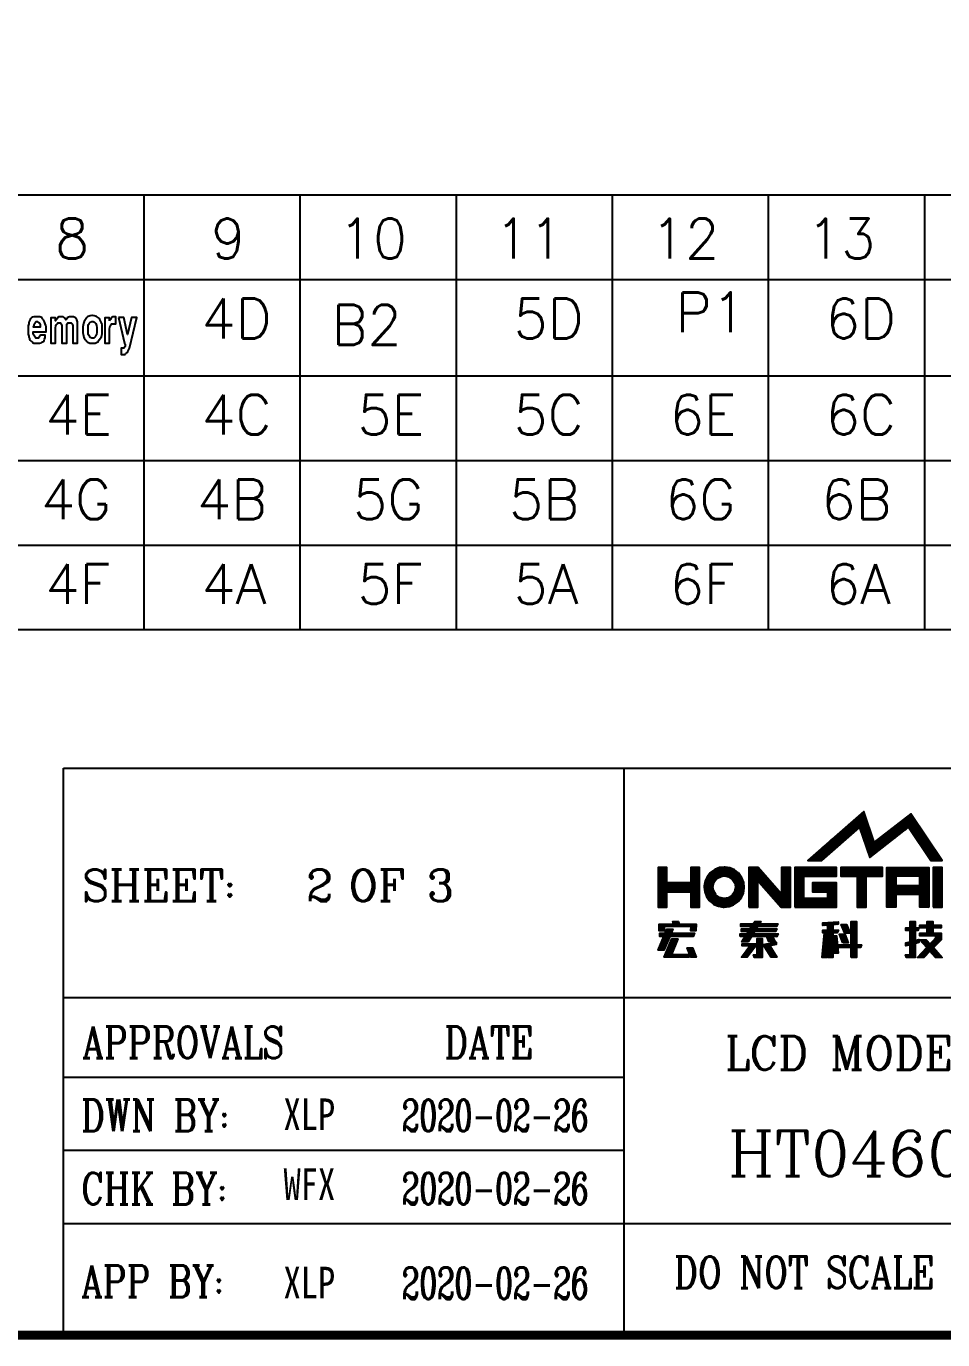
# Model space of a CAD drawing. Header units: inches. Extents: x -1849 to -1456, y -1004 to -896.
# Drawn here: x -1608.9 to -1586.15, y -1003.48 to -970.9 of the extents above; entities that cross this region are included whole.
import ezdxf

# ---------------------------------------------------------------- set-up
doc = ezdxf.new("R2010")
doc.units = ezdxf.units.IN
doc.header["$MEASUREMENT"] = 0
doc.layers.add('dim', color=3, linetype='Continuous')
doc.layers.add('SPEC', color=2, linetype='Continuous')
doc.styles.add('ROMANC', font='romanc')
doc.styles.add('romans', font='romans.shx')
doc.styles.add('宋体', font='')
doc.styles.get('宋体').set_extended_font_data('SimSun')

# ---------------------------------------------------------------- blocks, each defined once
blk = doc.blocks.new('A')
at = {"layer": 'SPEC'}
h = blk.add_hatch(dxfattribs=at)
h.set_pattern_fill('ANSI31', color=22, scale=0.2, style=0)
h.set_pattern_definition([(45, (711.14889, 9.89578), (-0.0176776695, 0.0176776695), [])])
h.paths.add_polyline_path([(76.982, 14.723), (78.148, 15.738), (78.468, 14.813), (79.67, 15.75), (80.364, 14.723), (80.71, 14.723), (79.736, 16.164), (78.607, 15.285), (78.28, 16.234), (76.544, 14.723)])
h = blk.add_hatch(dxfattribs=at)
h.set_pattern_fill('ANSI31', color=5, scale=0.2, style=0)
h.set_pattern_definition([(45, (711.14889, 9.89578), (-0.0176776695, 0.0176776695), [])])
h.paths.add_polyline_path([(78.078, 14.231), (78.078, 13.27), (78.352, 13.27), (78.352, 14.231), (78.859, 14.231), (78.859, 14.505), (77.571, 14.505), (77.571, 14.231)])
h.paths.add_polyline_path([(79.272, 13.941), (80.023, 13.941), (80.023, 14.231), (79.272, 14.231)], flags=16)
h.paths.add_polyline_path([(80.295, 13.27), (80.023, 13.27), (80.023, 13.668), (79.272, 13.668), (79.272, 13.27), (78.999, 13.27), (78.999, 14.505), (80.295, 14.505)])
h.paths.add_polyline_path([(74.715, 13.27), (74.99, 13.27), (74.99, 14.101), (75.041, 14.043), (75.714, 13.27), (76.003, 13.27), (76.003, 14.505), (75.728, 14.505), (75.728, 13.672), (75.002, 14.505), (74.715, 14.505)])
h.paths.add_polyline_path([(76.143, 13.27), (77.431, 13.27), (77.431, 14.025), (76.687, 14.025), (76.687, 13.75), (77.156, 13.75), (77.156, 13.545), (76.418, 13.545), (76.418, 14.231), (77.431, 14.231), (77.431, 14.505), (76.143, 14.505)])
h.paths.add_polyline_path([(80.435, 13.27), (80.71, 13.27), (80.71, 14.505), (80.435, 14.505)])
h.paths.add_polyline_path([(73.617, 13.793), (73.602, 13.893), (73.634, 14.039), (73.705, 14.14), (73.721, 14.156), (73.722, 14.156), (73.853, 14.228), (73.953, 14.243), (74.099, 14.21), (74.183, 14.156), (74.184, 14.156), (74.2, 14.14), (74.281, 14.014), (74.303, 13.893), (74.27, 13.746), (74.2, 13.645), (74.074, 13.564), (73.953, 13.542), (73.806, 13.574), (73.705, 13.645), (73.689, 13.661), (73.689, 13.662)], flags=16)
h.paths.add_polyline_path([(73.519, 14.339), (73.513, 14.332), (73.419, 14.213), (73.358, 14.075), (73.331, 13.926), (73.33, 13.893), (73.348, 13.743), (73.402, 13.601), (73.489, 13.478), (73.506, 13.459), (73.506, 13.459), (73.513, 13.453), (73.632, 13.359), (73.77, 13.298), (73.919, 13.271), (73.953, 13.27), (74.102, 13.288), (74.244, 13.342), (74.367, 13.429), (74.392, 13.453), (74.486, 13.571), (74.547, 13.709), (74.574, 13.858), (74.575, 13.893), (74.556, 14.042), (74.502, 14.183), (74.416, 14.307), (74.392, 14.332), (74.386, 14.339), (74.386, 14.339), (74.266, 14.43), (74.127, 14.49), (73.978, 14.514), (73.953, 14.515), (73.803, 14.497), (73.661, 14.443), (73.538, 14.356), (73.519, 14.339)])
h.paths.add_polyline_path([(72.915, 14.025), (72.177, 14.025), (72.177, 14.505), (71.902, 14.505), (71.902, 13.27), (72.177, 13.27), (72.177, 13.75), (72.915, 13.75), (72.915, 13.27), (73.19, 13.27), (73.19, 14.505), (72.915, 14.505)])
h.paths.add_polyline_path([(72.312, 11.802), (72.881, 11.802), (72.801, 12.011), (72.973, 12.011), (73.087, 11.717), (72.914, 11.717), (72.888, 11.784), (72.857, 11.717), (72.09, 11.717), (72.327, 12.295), (72.515, 12.295)])
h.paths.add_polyline_path([(72.08, 12.362), (71.954, 12.362), (71.954, 12.465), (72.124, 12.465), (72.176, 12.588), (72.355, 12.588), (72.303, 12.465), (73.028, 12.465), (72.989, 12.362), (72.26, 12.362), (72.083, 11.943), (71.902, 11.943)])
h.paths.add_polyline_path([(72.382, 12.749), (72.356, 12.823), (72.532, 12.823), (72.557, 12.749), (73.083, 12.749), (73.069, 12.534), (72.919, 12.534), (72.931, 12.668), (72.086, 12.668), (72.086, 12.539), (71.932, 12.539), (71.932, 12.749)])
h.paths.add_polyline_path([(74.448, 12.361), (74.448, 12.446), (74.658, 12.446), (74.702, 12.516), (74.49, 12.516), (74.49, 12.603), (74.756, 12.603), (74.801, 12.674), (74.463, 12.674), (74.463, 12.759), (74.855, 12.759), (74.898, 12.827), (75.091, 12.827), (75.048, 12.759), (75.613, 12.759), (75.572, 12.674), (74.993, 12.674), (74.948, 12.603), (75.586, 12.603), (75.546, 12.516), (74.895, 12.516), (74.85, 12.446), (75.628, 12.446), (75.589, 12.361), (75.452, 12.361), (75.523, 12.211), (75.341, 12.211), (75.269, 12.361), (74.797, 12.361), (74.693, 12.198), (74.501, 12.198), (74.604, 12.361)])
h.paths.add_polyline_path([(74.979, 12.13), (74.669, 11.717), (74.49, 11.717), (74.747, 12.07), (74.512, 12.07), (74.512, 12.14), (74.979, 12.14), (74.979, 12.296), (75.125, 12.296), (75.125, 11.715), (74.887, 11.715), (74.856, 11.793), (74.979, 11.793)])
h.paths.add_polyline_path([(75.363, 12.072), (75.585, 11.717), (75.41, 11.717), (75.156, 12.115), (75.562, 12.191), (75.562, 12.115)])
h.paths.add_polyline_path([(77.162, 12.712), (77.013, 12.701), (77.013, 12.788), (77.491, 12.822), (77.491, 12.742), (77.319, 12.726), (77.319, 12.558), (77.496, 12.558), (77.459, 12.473), (77.319, 12.473), (77.319, 12.384), (77.434, 12.384), (77.482, 11.842), (77.346, 11.842), (77.319, 12.187), (77.319, 11.714), (77.162, 11.714), (77.162, 12.077), (77.124, 11.714), (76.99, 11.714), (77.065, 12.473), (77.013, 12.473), (77.013, 12.558), (77.162, 12.558)])
h.paths.add_polyline_path([(77.888, 11.714), (77.888, 12.023), (77.49, 12.023), (77.49, 12.108), (77.888, 12.108), (77.888, 12.824), (78.055, 12.824), (78.055, 12.108), (78.212, 12.108), (78.176, 12.023), (78.055, 12.023), (78.055, 11.714)])
h.paths.add_polyline_path([(77.689, 12.471), (77.58, 12.733), (77.747, 12.733), (77.856, 12.471)], flags=17)
h.paths.add_polyline_path([(77.634, 12.169), (77.527, 12.43), (77.693, 12.43), (77.801, 12.169)], flags=17)
h.paths.add_polyline_path([(80.423, 12.627), (80.423, 12.463), (80.681, 12.463), (80.681, 12.262), (80.44, 12.018), (80.71, 11.716), (80.506, 11.716), (80.332, 11.91), (80.141, 11.716), (79.949, 11.716), (80.234, 12.018), (80.016, 12.262), (80.221, 12.262), (80.339, 12.13), (80.518, 12.322), (80.518, 12.383), (80.016, 12.383), (80.016, 12.463), (80.249, 12.463), (80.249, 12.627), (80.016, 12.627), (80.016, 12.711), (80.249, 12.711), (80.249, 12.824), (80.423, 12.824), (80.423, 12.711), (80.681, 12.711), (80.681, 12.627)])
h.paths.add_polyline_path([(79.876, 12.631), (79.991, 12.631), (79.962, 12.55), (79.876, 12.55), (79.876, 12.239), (79.984, 12.268), (79.984, 12.175), (79.876, 12.146), (79.876, 11.716), (79.603, 11.716), (79.573, 11.796), (79.716, 11.796), (79.716, 12.108), (79.586, 12.074), (79.586, 12.163), (79.716, 12.197), (79.716, 12.55), (79.586, 12.55), (79.586, 12.631), (79.716, 12.631), (79.716, 12.824), (79.876, 12.824)])
for p, q in [((53.452, 17.581), (114.8, 17.581)), ((53.452, 17.581), (114.8, 17.581)), ((53.452, 0), (53.452, 17.581)), ((70.848, 0), (70.848, 17.581)), ((53.452, 10.469), (114.8, 10.469)), ((53.452, 8.002), (70.848, 8.002)), ((53.452, 5.735), (70.848, 5.735)), ((53.452, 3.467), (101.245, 3.467))]:
    blk.add_line(p, q, dxfattribs=at)
at = {"layer": 'SPEC', "const_width": 0.28}
blk.add_lwpolyline([(0, 0), (0, 81.172), (114.799, 81.173), (114.8, 0), (0, 0)], dxfattribs=at)
at = {"layer": 'SPEC', "color": 22}
blk.add_lwpolyline([(76.982, 14.723), (78.148, 15.738), (78.468, 14.813), (79.67, 15.75), (80.364, 14.723), (80.71, 14.723), (79.736, 16.164), (78.607, 15.285), (78.28, 16.234), (76.544, 14.723)], close=True, dxfattribs=at)
at = {"layer": 'SPEC', "color": 5}
for points in [[(72.915, 14.025), (72.177, 14.025), (72.177, 14.505), (71.902, 14.505), (71.902, 13.27), (72.177, 13.27), (72.177, 13.75), (72.915, 13.75), (72.915, 13.27), (73.19, 13.27), (73.19, 14.505), (72.915, 14.505)], [(73.519, 14.339), (73.513, 14.332), (73.419, 14.213), (73.358, 14.075), (73.331, 13.926), (73.33, 13.893), (73.348, 13.743), (73.402, 13.601), (73.489, 13.478), (73.506, 13.459), (73.506, 13.459), (73.513, 13.453), (73.632, 13.359), (73.77, 13.298), (73.919, 13.271), (73.953, 13.27), (74.102, 13.288), (74.244, 13.342), (74.367, 13.429), (74.392, 13.453), (74.486, 13.571), (74.547, 13.709), (74.574, 13.858), (74.575, 13.893), (74.556, 14.042), (74.502, 14.183), (74.416, 14.307), (74.392, 14.332), (74.386, 14.339), (74.386, 14.339), (74.266, 14.43), (74.127, 14.49), (73.978, 14.514), (73.953, 14.515), (73.803, 14.497), (73.661, 14.443), (73.538, 14.356), (73.519, 14.339)], [(74.715, 13.27), (74.99, 13.27), (74.99, 14.101), (75.041, 14.043), (75.714, 13.27), (76.003, 13.27), (76.003, 14.505), (75.728, 14.505), (75.728, 13.672), (75.002, 14.505), (74.715, 14.505)], [(76.143, 13.27), (77.431, 13.27), (77.431, 14.025), (76.687, 14.025), (76.687, 13.75), (77.156, 13.75), (77.156, 13.545), (76.418, 13.545), (76.418, 14.231), (77.431, 14.231), (77.431, 14.505), (76.143, 14.505)], [(78.078, 14.231), (78.078, 13.27), (78.352, 13.27), (78.352, 14.231), (78.859, 14.231), (78.859, 14.505), (77.571, 14.505), (77.571, 14.231)], [(80.295, 13.27), (80.023, 13.27), (80.023, 13.668), (79.272, 13.668), (79.272, 13.27), (78.999, 13.27), (78.999, 14.505), (80.295, 14.505)], [(80.435, 13.27), (80.71, 13.27), (80.71, 14.505), (80.435, 14.505)], [(73.617, 13.793), (73.602, 13.893), (73.634, 14.039), (73.705, 14.14), (73.721, 14.156), (73.722, 14.156), (73.853, 14.228), (73.953, 14.243), (74.099, 14.21), (74.183, 14.156), (74.184, 14.156), (74.2, 14.14), (74.281, 14.014), (74.303, 13.893), (74.27, 13.746), (74.2, 13.645), (74.074, 13.564), (73.953, 13.542), (73.806, 13.574), (73.705, 13.645), (73.689, 13.661), (73.689, 13.662)], [(79.272, 13.941), (80.023, 13.941), (80.023, 14.231), (79.272, 14.231)], [(72.382, 12.749), (72.356, 12.823), (72.532, 12.823), (72.557, 12.749), (73.083, 12.749), (73.069, 12.534), (72.919, 12.534), (72.931, 12.668), (72.086, 12.668), (72.086, 12.539), (71.932, 12.539), (71.932, 12.749)], [(74.448, 12.361), (74.448, 12.446), (74.658, 12.446), (74.702, 12.516), (74.49, 12.516), (74.49, 12.603), (74.756, 12.603), (74.801, 12.674), (74.463, 12.674), (74.463, 12.759), (74.855, 12.759), (74.898, 12.827), (75.091, 12.827), (75.048, 12.759), (75.613, 12.759), (75.572, 12.674), (74.993, 12.674), (74.948, 12.603), (75.586, 12.603), (75.546, 12.516), (74.895, 12.516), (74.85, 12.446), (75.628, 12.446), (75.589, 12.361), (75.452, 12.361), (75.523, 12.211), (75.341, 12.211), (75.269, 12.361), (74.797, 12.361), (74.693, 12.198), (74.501, 12.198), (74.604, 12.361)], [(77.162, 12.712), (77.013, 12.701), (77.013, 12.788), (77.491, 12.822), (77.491, 12.742), (77.319, 12.726), (77.319, 12.558), (77.496, 12.558), (77.459, 12.473), (77.319, 12.473), (77.319, 12.384), (77.434, 12.384), (77.482, 11.842), (77.346, 11.842), (77.319, 12.187), (77.319, 11.714), (77.162, 11.714), (77.162, 12.077), (77.124, 11.714), (76.99, 11.714), (77.065, 12.473), (77.013, 12.473), (77.013, 12.558), (77.162, 12.558)], [(77.888, 11.714), (77.888, 12.023), (77.49, 12.023), (77.49, 12.108), (77.888, 12.108), (77.888, 12.824), (78.055, 12.824), (78.055, 12.108), (78.212, 12.108), (78.176, 12.023), (78.055, 12.023), (78.055, 11.714)], [(77.689, 12.471), (77.58, 12.733), (77.747, 12.733), (77.856, 12.471)], [(79.876, 12.631), (79.991, 12.631), (79.962, 12.55), (79.876, 12.55), (79.876, 12.239), (79.984, 12.268), (79.984, 12.175), (79.876, 12.146), (79.876, 11.716), (79.603, 11.716), (79.573, 11.796), (79.716, 11.796), (79.716, 12.108), (79.586, 12.074), (79.586, 12.163), (79.716, 12.197), (79.716, 12.55), (79.586, 12.55), (79.586, 12.631), (79.716, 12.631), (79.716, 12.824), (79.876, 12.824)], [(80.423, 12.627), (80.423, 12.463), (80.681, 12.463), (80.681, 12.262), (80.44, 12.018), (80.71, 11.716), (80.506, 11.716), (80.332, 11.91), (80.141, 11.716), (79.949, 11.716), (80.234, 12.018), (80.016, 12.262), (80.221, 12.262), (80.339, 12.13), (80.518, 12.322), (80.518, 12.383), (80.016, 12.383), (80.016, 12.463), (80.249, 12.463), (80.249, 12.627), (80.016, 12.627), (80.016, 12.711), (80.249, 12.711), (80.249, 12.824), (80.423, 12.824), (80.423, 12.711), (80.681, 12.711), (80.681, 12.627)], [(72.08, 12.362), (71.954, 12.362), (71.954, 12.465), (72.124, 12.465), (72.176, 12.588), (72.355, 12.588), (72.303, 12.465), (73.028, 12.465), (72.989, 12.362), (72.26, 12.362), (72.083, 11.943), (71.902, 11.943)], [(72.312, 11.802), (72.881, 11.802), (72.801, 12.011), (72.973, 12.011), (73.087, 11.717), (72.914, 11.717), (72.888, 11.784), (72.857, 11.717), (72.09, 11.717), (72.327, 12.295), (72.515, 12.295)], [(74.979, 12.13), (74.669, 11.717), (74.49, 11.717), (74.747, 12.07), (74.512, 12.07), (74.512, 12.14), (74.979, 12.14), (74.979, 12.296), (75.125, 12.296), (75.125, 11.715), (74.887, 11.715), (74.856, 11.793), (74.979, 11.793)], [(77.634, 12.169), (77.527, 12.43), (77.693, 12.43), (77.801, 12.169)], [(75.363, 12.072), (75.585, 11.717), (75.41, 11.717), (75.156, 12.115), (75.562, 12.191), (75.562, 12.115)]]:
    blk.add_lwpolyline(points, close=True, dxfattribs=at)
at = {"layer": 'SPEC', "style": 'ROMANC'}
for s, p in [('SHEET:', (54.032, 13.454)), ('   OF 3', (60.096, 13.454))]:
    blk.add_text(s, height=0.9813, dxfattribs=at).set_placement(p)
at = {"layer": 'SPEC'}
for s, height, style, width, p in [('APPROVALS', 0.9813, 'ROMANC', 0.8, (54.038, 8.589)), ('DATE', 0.9813, 'ROMANC', 0.8, (65.27, 8.589)), ('LCD MODEL NUMBER', 1.04, 'ROMANC', 0.95, (73.975, 8.231)), ('XLP', 0.9813, '宋体', 0.8, (60.282, 6.36)), ('DWN BY:', 0.9813, 'ROMANC', 0.8, (54.003, 6.322)), ('2020-02-26', 0.9813, 'ROMANC', 0.65, (63.95, 6.322)), ('CHK BY:', 0.9813, 'ROMANC', 0.8, (54.003, 4.055)), ('WFX', 0.9813, '宋体', 0.8, (60.282, 4.193)), ('2020-02-26', 0.9813, 'ROMANC', 0.65, (63.95, 4.055)), ('APP BY:', 0.9813, 'ROMANC', 0.8, (54.003, 1.183)), ('XLP', 0.9813, '宋体', 0.8, (60.282, 1.141)), ('2020-02-26', 0.9813, 'ROMANC', 0.65, (63.95, 1.121)), ('DO NOT SCALE THIS DRAWING.', 0.98127, 'ROMANC', 0.8, (72.397, 1.462))]:
    blk.add_text(s, height=height, dxfattribs=dict(at, style=style, width=width)).set_placement(p)
at = {"layer": 'SPEC', "color": 4, "style": 'ROMANC'}
blk.add_text('HT04608ETPTZ', height=1.4, dxfattribs=at).set_placement((74.065, 4.932))

msp = doc.modelspace()

# ---------------------------------------------------------------- linework, layer by layer
at = {"layer": 'dim', "linetype": 'ByBlock'}
for p, q in [((-1567.243, -975.093), (-1642.772, -975.093)), ((-1605.977, -975.093), (-1605.977, -985.878)), ((-1602.104, -975.093), (-1602.104, -985.881)), ((-1598.23, -975.093), (-1598.23, -985.881)), ((-1594.357, -975.093), (-1594.357, -985.881)), ((-1590.483, -975.093), (-1590.483, -985.881)), ((-1586.61, -975.093), (-1586.61, -985.881)), ((-1567.243, -977.193), (-1642.772, -977.193)), ((-1567.243, -979.578), (-1642.772, -979.578)), ((-1567.243, -981.678), (-1642.772, -981.678)), ((-1567.243, -983.778), (-1642.772, -983.778)), ((-1567.243, -985.878), (-1642.772, -985.878))]:
    msp.add_line(p, q, dxfattribs=at)
at = {"layer": 'dim', "color": 6, "linetype": 'ByBlock'}
for points in [[(-1607.152, -978.746), (-1607.136, -978.737), (-1607.116, -978.727), (-1607.101, -978.713), (-1607.085, -978.684), (-1607.033, -978.607), (-1607.024, -978.568), (-1607.017, -978.535), (-1607.017, -978.303), (-1607.026, -978.275), (-1607.033, -978.255), (-1607.074, -978.175), (-1607.085, -978.154), (-1607.108, -978.133), (-1607.128, -978.116), (-1607.152, -978.101), (-1607.213, -978.086), (-1607.255, -978.077), (-1607.271, -978.077), (-1607.311, -978.084), (-1607.358, -978.101), (-1607.375, -978.11), (-1607.39, -978.125), (-1607.41, -978.15), (-1607.427, -978.175), (-1607.457, -978.226), (-1607.47, -978.252), (-1607.476, -978.274), (-1607.486, -978.319), (-1607.493, -978.356), (-1607.493, -978.506), (-1607.485, -978.541), (-1607.474, -978.583), (-1607.467, -978.614), (-1607.457, -978.636), (-1607.425, -978.684), (-1607.41, -978.701), (-1607.393, -978.718), (-1607.374, -978.737), (-1607.356, -978.749), (-1607.323, -978.761), (-1607.188, -978.761)], [(-1608.576, -978.612), (-1608.592, -978.641), (-1608.659, -978.641), (-1608.727, -978.539), (-1608.727, -978.486), (-1608.405, -978.486), (-1608.405, -978.361), (-1608.414, -978.327), (-1608.425, -978.284), (-1608.432, -978.256), (-1608.441, -978.231), (-1608.473, -978.183), (-1608.49, -978.157), (-1608.508, -978.13), (-1608.534, -978.116), (-1608.56, -978.106), (-1608.711, -978.106), (-1608.746, -978.117), (-1608.762, -978.13), (-1608.782, -978.155), (-1608.798, -978.179), (-1608.813, -978.207), (-1608.822, -978.229), (-1608.83, -978.26), (-1608.834, -978.284), (-1608.846, -978.332), (-1608.846, -978.539), (-1608.836, -978.589), (-1608.83, -978.612), (-1608.82, -978.644), (-1608.813, -978.665), (-1608.797, -978.689), (-1608.767, -978.725), (-1608.746, -978.742), (-1608.73, -978.753), (-1608.711, -978.766), (-1608.56, -978.766), (-1608.525, -978.754), (-1608.508, -978.742), (-1608.492, -978.731), (-1608.473, -978.718), (-1608.453, -978.693), (-1608.441, -978.665), (-1608.43, -978.621), (-1608.425, -978.588), (-1608.425, -978.564), (-1608.54, -978.564), (-1608.56, -978.588)], [(-1608.685, -978.267), (-1608.696, -978.284), (-1608.705, -978.301), (-1608.711, -978.323), (-1608.718, -978.343), (-1608.727, -978.361), (-1608.54, -978.361), (-1608.54, -978.308), (-1608.56, -978.284), (-1608.576, -978.26), (-1608.611, -978.231), (-1608.659, -978.231), (-1608.663, -978.236), (-1608.674, -978.252)], [(-1607.889, -978.308), (-1607.878, -978.284), (-1607.862, -978.26), (-1607.779, -978.26), (-1607.76, -978.284), (-1607.743, -978.308), (-1607.743, -978.766), (-1607.625, -978.766), (-1607.625, -978.236), (-1607.632, -978.205), (-1607.641, -978.183), (-1607.658, -978.156), (-1607.676, -978.135), (-1607.688, -978.123), (-1607.727, -978.106), (-1607.827, -978.106), (-1607.851, -978.117), (-1607.878, -978.135), (-1607.894, -978.159), (-1607.914, -978.183), (-1607.946, -978.135), (-1607.959, -978.124), (-1607.981, -978.106), (-1608.1, -978.106), (-1608.116, -978.135), (-1608.132, -978.159), (-1608.146, -978.179), (-1608.168, -978.207), (-1608.168, -978.135), (-1608.286, -978.135), (-1608.286, -978.766), (-1608.168, -978.766), (-1608.168, -978.385), (-1608.161, -978.334), (-1608.152, -978.308), (-1608.134, -978.28), (-1608.116, -978.26), (-1608.049, -978.26), (-1608.029, -978.282), (-1608.013, -978.308), (-1608.013, -978.766), (-1607.894, -978.766), (-1607.894, -978.337)], [(-1607.188, -978.255), (-1607.171, -978.279), (-1607.162, -978.3), (-1607.152, -978.327), (-1607.144, -978.375), (-1607.143, -978.427), (-1607.144, -978.456), (-1607.142, -978.493), (-1607.152, -978.559), (-1607.171, -978.583), (-1607.183, -978.598), (-1607.198, -978.615), (-1607.22, -978.636), (-1607.271, -978.636), (-1607.308, -978.624), (-1607.323, -978.607), (-1607.339, -978.583), (-1607.351, -978.559), (-1607.358, -978.535), (-1607.358, -978.327), (-1607.35, -978.3), (-1607.339, -978.279), (-1607.323, -978.255), (-1607.307, -978.242), (-1607.271, -978.226), (-1607.239, -978.226), (-1607.201, -978.24)], [(-1606.828, -978.207), (-1606.828, -978.135), (-1606.947, -978.135), (-1606.947, -978.766), (-1606.828, -978.766), (-1606.828, -978.414), (-1606.819, -978.365), (-1606.812, -978.337), (-1606.796, -978.308), (-1606.779, -978.284), (-1606.677, -978.284), (-1606.677, -978.106), (-1606.76, -978.106), (-1606.796, -978.159), (-1606.807, -978.178)], [(-1606.609, -978.13), (-1606.458, -978.766), (-1606.442, -978.79), (-1606.442, -978.843), (-1606.474, -978.891), (-1606.542, -978.891), (-1606.542, -979.046), (-1606.458, -979.046), (-1606.437, -979.032), (-1606.423, -979.022), (-1606.403, -979.005), (-1606.391, -978.993), (-1606.375, -978.968), (-1606.355, -978.92), (-1606.339, -978.891), (-1606.153, -978.13), (-1606.288, -978.13), (-1606.383, -978.547), (-1606.474, -978.13)]]:
    msp.add_lwpolyline(points, close=True, dxfattribs=at)

# ---------------------------------------------------------------- block references
at = {"xscale": 0.8, "yscale": 0.8, "zscale": 0.8}
msp.add_blockref('A', (-1650.738, -1003.371), dxfattribs=at)

# ---------------------------------------------------------------- texts
at = {"layer": 'dim', "linetype": 'ByBlock', "style": 'romans'}
for s, p in [('8', (-1608.185, -976.665)), ('9', (-1604.312, -976.665)), ('10', (-1601.144, -976.665)), ('11', (-1597.27, -976.665)), ('12', (-1593.397, -976.665)), ('13', (-1589.523, -976.665)), ('4D', (-1604.551, -978.647)), ('5D', (-1596.804, -978.647)), ('P1', (-1592.779, -978.494)), ('6D', (-1589.057, -978.647)), ('B2', (-1601.322, -978.806)), ('4E', (-1608.424, -981.032)), ('4C', (-1604.551, -981.032)), ('5E', (-1600.677, -981.032)), ('5C', (-1596.804, -981.032)), ('6E', (-1592.93, -981.032)), ('6C', (-1589.057, -981.032)), ('4G', (-1608.534, -983.132)), ('4B', (-1604.661, -983.132)), ('5G', (-1600.787, -983.132)), ('5B', (-1596.914, -983.132)), ('6G', (-1593.04, -983.132)), ('6B', (-1589.167, -983.132)), ('4F', (-1608.424, -985.232)), ('4A', (-1604.551, -985.232)), ('5F', (-1600.677, -985.232)), ('5A', (-1596.804, -985.232)), ('6F', (-1592.93, -985.232)), ('6A', (-1589.057, -985.232))]:
    msp.add_text(s, height=0.991, dxfattribs=at).set_placement(p)
at = {"layer": 'SPEC', "color": 1, "style": 'ROMANC'}
msp.add_text('2', height=0.785, dxfattribs=at).set_placement((-1601.955, -992.608))

doc.saveas('drawing.dxf')
